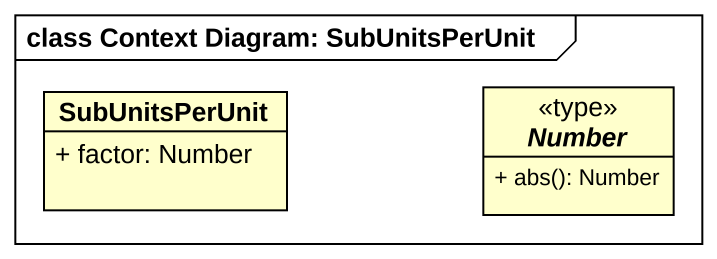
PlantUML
@startuml
mainframe class Context Diagram: SubUnitsPerUnit
hide circle
hide empty members
skinparam classAttributeIconSize 0
class SubUnitsPerUnit {
  + factor: Number
}
abstract class Number <<type>> {
  + abs(): Number
}
@enduml
